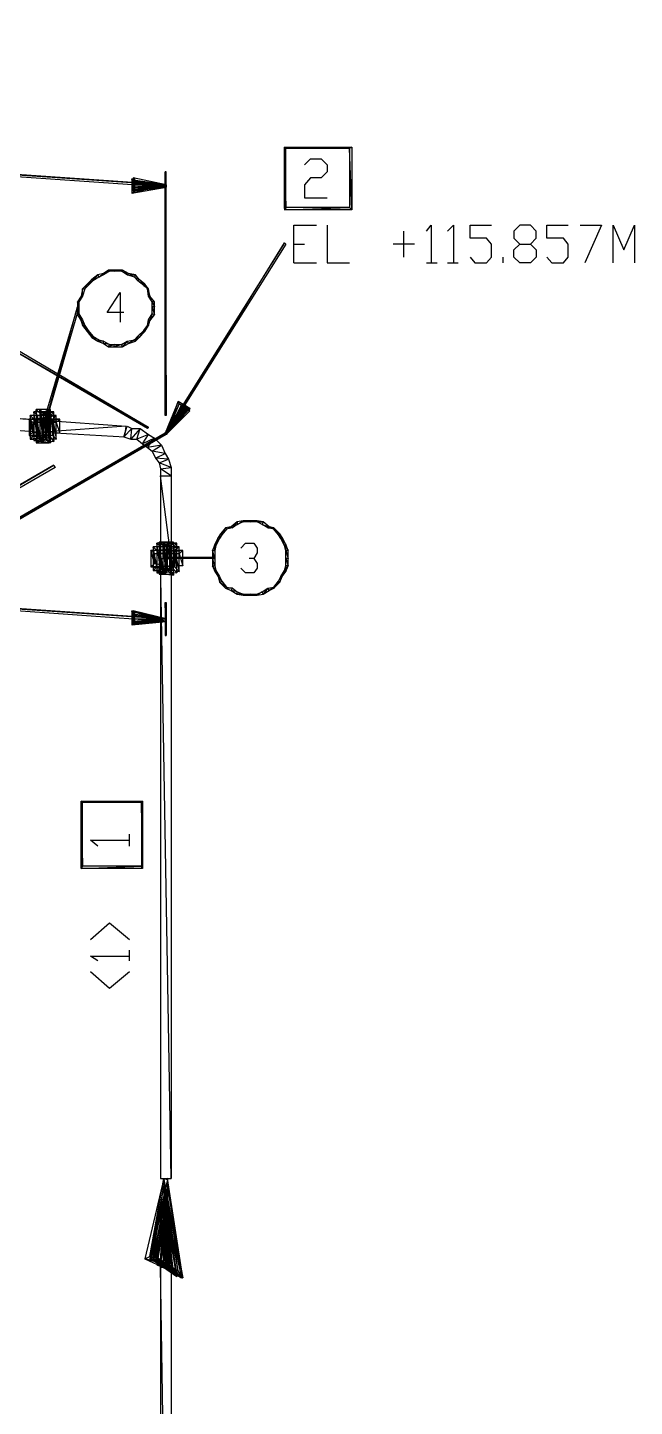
# Model space of a CAD drawing. Header units: millimetres. Extents: x 43 to 809, y -752 to -31.
# Drawn here: x 547.1 to 608.7, y -611.9 to -472 of the extents above; entities that cross this region are included whole.
import ezdxf

# ---------------------------------------------------------------- set-up
doc = ezdxf.new("R2010")
doc.units = ezdxf.units.MM
doc.layers.add('PDF_LINES', color=4, linetype='Continuous')

msp = doc.modelspace()

# ---------------------------------------------------------------- linework, layer by layer
at = {"layer": 'PDF_LINES'}
for p, q in [((561.16, -487.96), (330.28, -472)), ((330.28, -472.24), (561.16, -487.96)), ((330.28, -472.24), (561.16, -487.96)), ((561.16, -488.2), (330.28, -472.24)), ((573.28, -484.24), (573.16, -484.12)), ((573.16, -484.12), (580, -484.12)), ((573.28, -484.24), (573.16, -484.12)), ((573.16, -484.12), (573.28, -490.36)), ((573.16, -484.12), (573.28, -490.36)), ((573.16, -490.36), (573.16, -484.12)), ((580, -484.12), (573.28, -484.24)), ((580, -484.12), (573.28, -484.24)), ((573.28, -484.24), (579.76, -484.24)), ((573.28, -490.36), (573.28, -484.24)), ((575.2, -485.92), (575.8, -485.32)), ((575.8, -485.32), (576.88, -485.32)), ((576.88, -485.32), (577.48, -485.92)), ((579.76, -484.24), (580, -484.12)), ((579.76, -484.24), (580, -484.12)), ((580, -490.48), (579.76, -484.24)), ((579.76, -484.24), (579.76, -490.24)), ((580, -490.48), (579.76, -484.24)), ((580, -484.12), (580, -490.48)), ((561.16, -486.64), (561.04, -486.64)), ((561.04, -486.64), (561.16, -511.36)), ((561.04, -486.64), (561.16, -511.36)), ((561.04, -511.36), (561.04, -486.64)), ((561.16, -511.36), (561.16, -486.64)), ((577.48, -486.64), (576.88, -487.24)), ((577.48, -485.92), (577.48, -486.64)), ((557.92, -488.56), (557.68, -487.36)), ((557.68, -487.36), (557.68, -488.8)), ((557.92, -488.56), (557.68, -487.36)), ((557.68, -487.36), (557.92, -487.36)), ((561.16, -487.96), (557.68, -488.8)), ((561.16, -487.96), (557.68, -488.8)), ((557.68, -488.8), (561.16, -488.2)), ((557.8, -487.24), (557.8, -487.48)), ((561.16, -487.96), (557.8, -487.24)), ((557.8, -487.48), (561.16, -487.96)), ((557.8, -487.48), (561.16, -487.96)), ((561.16, -488.2), (557.8, -487.48)), ((557.8, -487.48), (557.8, -487.6)), ((561.16, -487.96), (557.8, -487.48)), ((557.8, -487.48), (557.8, -487.6)), ((561.16, -487.96), (557.8, -487.48)), ((557.8, -487.6), (561.16, -487.96)), ((557.8, -487.6), (561.16, -487.96)), ((561.16, -488.2), (557.8, -487.6)), ((557.8, -487.6), (561.16, -487.96)), ((557.8, -487.6), (561.16, -487.96)), ((561.16, -488.2), (557.8, -487.6)), ((557.8, -487.6), (557.8, -487.84)), ((561.16, -487.96), (557.8, -487.6)), ((557.8, -487.84), (561.16, -487.96)), ((557.8, -487.84), (561.16, -487.96)), ((561.16, -488.2), (557.8, -487.84)), ((561.16, -487.96), (557.8, -488.56)), ((561.16, -487.96), (557.8, -488.56)), ((557.8, -488.44), (561.16, -487.96)), ((561.16, -487.96), (557.8, -488.44)), ((561.16, -487.96), (557.8, -488.44)), ((557.8, -488.2), (561.16, -487.96)), ((561.16, -487.96), (557.8, -488.2)), ((561.16, -487.96), (557.8, -488.2)), ((557.8, -488.2), (557.8, -487.96)), ((557.8, -487.96), (561.16, -487.96)), ((557.8, -488.56), (561.16, -488.2)), ((557.8, -488.44), (561.16, -488.2)), ((557.8, -488.44), (557.8, -488.2)), ((557.8, -488.2), (561.16, -488.2)), ((557.92, -487.36), (557.92, -488.56)), ((557.92, -488.56), (561.16, -487.96)), ((561.16, -487.96), (561.16, -488.2)), ((561.16, -488.2), (561.16, -487.96)), ((561.16, -487.96), (561.16, -488.2)), ((561.16, -488.2), (561.16, -487.96)), ((561.16, -487.96), (561.16, -488.2)), ((561.16, -488.2), (561.16, -487.96)), ((561.16, -487.96), (561.16, -488.2)), ((561.16, -488.2), (561.16, -487.96)), ((561.16, -487.96), (561.16, -488.2)), ((575.8, -487.24), (575.2, -487.96)), ((575.2, -487.96), (575.2, -489.28)), ((576.88, -487.24), (575.8, -487.24)), ((557.68, -488.8), (557.92, -488.56)), ((557.68, -488.8), (557.92, -488.56)), ((557.8, -488.56), (557.8, -488.44)), ((575.2, -489.28), (577.48, -489.28)), ((573.16, -490.24), (573.16, -490.48)), ((573.16, -490.48), (579.76, -490.24)), ((579.76, -490.24), (573.16, -490.24)), ((573.16, -490.48), (579.76, -490.24)), ((573.28, -490.36), (573.16, -490.36)), ((580, -490.48), (573.16, -490.48)), ((579.76, -490.24), (580, -490.48)), ((579.76, -490.24), (580, -490.48)), ((574.12, -495.88), (574.12, -492.04)), ((574.12, -492.04), (576.4, -492.04)), ((577.48, -492.04), (577.48, -495.88)), ((587.56, -492.64), (588.04, -492.04)), ((588.04, -492.04), (588.04, -495.88)), ((589.72, -492.64), (590.32, -492.04)), ((590.32, -492.04), (590.32, -495.88)), ((592, -493.36), (592, -492.04)), ((592, -492.04), (594.16, -492.04)), ((597.04, -492.04), (596.44, -492.64)), ((598.12, -492.04), (597.04, -492.04)), ((598.72, -492.64), (598.12, -492.04)), ((599.8, -493.36), (599.8, -492.04)), ((599.8, -492.04), (601.96, -492.04)), ((603.16, -492.04), (605.32, -492.04)), ((605.32, -492.04), (603.64, -495.88)), ((606.52, -495.88), (606.52, -492.04)), ((606.52, -492.04), (607.6, -494.56)), ((607.6, -494.56), (608.68, -492.04)), ((608.68, -492.04), (608.68, -495.88)), ((585.28, -495.28), (585.28, -492.64)), ((593.68, -493.36), (592, -493.36)), ((594.16, -493.96), (593.68, -493.36)), ((596.44, -492.64), (596.44, -493.36)), ((596.44, -493.36), (597.04, -493.96)), ((598.12, -493.96), (598.72, -493.36)), ((598.72, -493.36), (598.72, -492.64)), ((601.48, -493.36), (599.8, -493.36)), ((601.96, -493.96), (601.48, -493.36)), ((573.16, -493.84), (561.04, -513.16)), ((561.16, -513.28), (573.16, -493.84)), ((561.16, -513.28), (573.16, -493.84)), ((573.28, -493.96), (561.16, -513.28)), ((573.16, -493.84), (573.28, -493.96)), ((574.12, -493.96), (575.2, -493.96)), ((586.36, -493.96), (584.2, -493.96)), ((594.16, -495.28), (594.16, -493.96)), ((596.44, -494.56), (597.04, -493.96)), ((596.44, -495.28), (596.44, -494.56)), ((597.04, -493.96), (598.12, -493.96)), ((598.12, -493.96), (598.72, -494.56)), ((598.72, -494.56), (598.72, -495.28)), ((601.96, -495.28), (601.96, -493.96)), ((554.8, -497.08), (555.28, -496.6)), ((555.28, -496.6), (554.8, -496.96)), ((554.8, -497.08), (555.28, -496.6)), ((555.28, -496.6), (555.4, -496.72)), ((555.88, -496.6), (555.28, -496.6)), ((555.28, -496.6), (555.4, -496.72)), ((555.4, -496.72), (555.88, -496.6)), ((555.4, -496.72), (555.88, -496.6)), ((555.88, -496.6), (555.88, -496.72)), ((555.88, -496.6), (555.88, -496.72)), ((555.88, -496.72), (556.72, -496.6)), ((556.72, -496.6), (555.88, -496.6)), ((555.88, -496.72), (556.72, -496.6)), ((556.72, -496.6), (556.6, -496.72)), ((556.72, -496.6), (556.6, -496.72)), ((557.32, -496.96), (556.72, -496.6)), ((574.12, -495.88), (576.4, -495.88)), ((577.48, -495.88), (579.76, -495.88)), ((587.56, -495.88), (588.64, -495.88)), ((589.72, -495.88), (590.8, -495.88)), ((592, -495.28), (592.48, -495.88)), ((592.48, -495.88), (593.68, -495.88)), ((593.68, -495.88), (594.16, -495.28)), ((595.36, -495.88), (595.36, -495.28)), ((597.04, -495.88), (596.44, -495.28)), ((598.12, -495.88), (597.04, -495.88)), ((598.72, -495.28), (598.12, -495.88)), ((599.8, -495.28), (600.28, -495.88)), ((600.28, -495.88), (601.48, -495.88)), ((601.48, -495.88), (601.96, -495.28)), ((553.6, -497.56), (553.12, -498.04)), ((553.24, -498.16), (553.6, -497.56)), ((553.24, -498.16), (553.6, -497.56)), ((553.72, -497.68), (553.24, -498.16)), ((554.2, -497.08), (553.6, -497.56)), ((553.6, -497.56), (553.72, -497.68)), ((553.6, -497.56), (553.72, -497.68)), ((553.72, -497.68), (554.2, -497.08)), ((553.72, -497.68), (554.2, -497.08)), ((554.32, -497.32), (553.72, -497.68)), ((554.8, -496.96), (554.2, -497.08)), ((554.2, -497.08), (554.32, -497.32)), ((554.2, -497.08), (554.32, -497.32)), ((554.32, -497.32), (554.8, -496.96)), ((554.32, -497.32), (554.8, -496.96)), ((554.8, -497.08), (554.32, -497.32)), ((555.4, -496.72), (554.8, -497.08)), ((554.8, -496.96), (554.8, -497.08)), ((554.8, -496.96), (554.8, -497.08)), ((555.88, -496.72), (555.4, -496.72)), ((556.6, -496.72), (555.88, -496.72)), ((556.6, -496.72), (557.32, -496.96)), ((556.6, -496.72), (557.32, -496.96)), ((557.2, -497.08), (556.6, -496.72)), ((557.32, -496.96), (557.2, -497.08)), ((557.32, -496.96), (557.2, -497.08)), ((557.2, -497.08), (558.04, -497.08)), ((557.2, -497.08), (558.04, -497.08)), ((557.92, -497.32), (557.2, -497.08)), ((558.04, -497.08), (557.32, -496.96)), ((558.04, -497.08), (557.92, -497.32)), ((558.04, -497.08), (557.92, -497.32)), ((557.92, -497.32), (558.4, -497.56)), ((557.92, -497.32), (558.4, -497.56)), ((558.28, -497.68), (557.92, -497.32)), ((558.4, -497.56), (558.04, -497.08)), ((558.4, -497.56), (558.28, -497.68)), ((558.4, -497.56), (558.28, -497.68)), ((558.28, -497.68), (559, -498.04)), ((558.28, -497.68), (559, -498.04)), ((558.88, -498.16), (558.28, -497.68)), ((559, -498.04), (558.4, -497.56)), ((552.52, -499.24), (552.16, -499.84)), ((552.28, -499.84), (552.52, -499.24)), ((552.28, -499.84), (552.52, -499.24)), ((552.64, -499.24), (552.28, -499.84)), ((552.64, -498.52), (552.52, -499.24)), ((552.52, -499.24), (552.64, -499.24)), ((552.52, -499.24), (552.64, -499.24)), ((553.12, -498.04), (552.64, -498.52)), ((552.64, -499.24), (552.64, -498.52)), ((552.64, -499.24), (552.64, -498.52)), ((552.64, -498.52), (552.88, -498.52)), ((552.88, -498.52), (552.64, -499.24)), ((552.64, -498.52), (552.88, -498.52)), ((552.88, -498.52), (553.12, -498.04)), ((552.88, -498.52), (553.12, -498.04)), ((553.24, -498.16), (552.88, -498.52)), ((553.12, -498.04), (553.24, -498.16)), ((553.12, -498.04), (553.24, -498.16)), ((555.16, -500.92), (556.48, -498.88)), ((556.48, -498.88), (556.48, -501.88)), ((559, -498.04), (558.88, -498.16)), ((559, -498.04), (558.88, -498.16)), ((558.88, -498.16), (559.36, -498.52)), ((558.88, -498.16), (559.36, -498.52)), ((559.24, -498.52), (558.88, -498.16)), ((559.36, -498.52), (559, -498.04)), ((559.36, -498.52), (559.24, -498.52)), ((559.36, -498.52), (559.24, -498.52)), ((559.24, -498.52), (559.48, -499.24)), ((559.24, -498.52), (559.48, -499.24)), ((559.36, -499.24), (559.24, -498.52)), ((559.48, -499.24), (559.36, -498.52)), ((559.48, -499.24), (559.36, -499.24)), ((559.48, -499.24), (559.36, -499.24)), ((559.36, -499.24), (559.96, -499.84)), ((559.36, -499.24), (559.96, -499.84)), ((559.72, -499.84), (559.36, -499.24)), ((559.96, -499.84), (559.48, -499.24)), ((538, -500.32), (559.36, -512.56)), ((538, -500.32), (559.36, -512.56)), ((559.24, -512.68), (538, -500.32)), ((559.36, -512.56), (538.12, -500.08)), ((552.16, -500.32), (548.56, -512.44)), ((548.8, -512.44), (552.16, -500.32)), ((548.8, -512.44), (552.16, -500.32)), ((552.28, -500.44), (548.8, -512.44)), ((552.28, -500.32), (552.16, -499.84)), ((552.16, -499.84), (552.16, -500.32)), ((552.28, -500.32), (552.16, -499.84)), ((552.16, -499.84), (552.28, -499.84)), ((552.16, -499.84), (552.28, -499.84)), ((552.16, -500.32), (552.28, -500.44)), ((552.28, -501.04), (552.16, -500.32)), ((552.16, -500.32), (552.16, -501.16)), ((552.28, -501.04), (552.16, -500.32)), ((552.16, -500.32), (552.28, -500.32)), ((552.16, -500.32), (552.28, -500.32)), ((552.28, -499.84), (552.28, -500.32)), ((552.28, -500.32), (552.28, -501.04)), ((559.96, -499.84), (559.72, -499.84)), ((559.96, -499.84), (559.72, -499.84)), ((559.72, -499.84), (559.96, -500.32)), ((559.72, -499.84), (559.96, -500.32)), ((559.72, -500.32), (559.72, -499.84)), ((559.96, -500.32), (559.72, -500.32)), ((559.96, -500.32), (559.72, -500.32)), ((559.72, -500.32), (559.96, -501.16)), ((559.72, -500.32), (559.96, -501.16)), ((559.72, -501.04), (559.72, -500.32)), ((559.96, -500.32), (559.96, -499.84)), ((559.96, -501.16), (559.96, -500.32)), ((552.16, -501.16), (552.28, -501.04)), ((552.16, -501.16), (552.28, -501.04)), ((552.64, -501.64), (552.16, -501.16)), ((552.16, -501.16), (552.52, -501.76)), ((552.64, -501.64), (552.16, -501.16)), ((552.28, -501.04), (552.64, -501.64)), ((552.52, -501.76), (552.64, -501.64)), ((552.52, -501.76), (552.64, -501.64)), ((552.88, -502.24), (552.52, -501.76)), ((552.52, -501.76), (552.64, -502.24)), ((552.88, -502.24), (552.52, -501.76)), ((552.64, -501.64), (552.88, -502.24)), ((556.84, -500.92), (555.16, -500.92)), ((559.24, -502.24), (559.36, -501.64)), ((559.36, -501.64), (559.72, -501.04)), ((559.48, -501.76), (559.36, -501.64)), ((559.48, -501.76), (559.36, -501.64)), ((559.36, -501.64), (559.36, -502.24)), ((559.36, -501.64), (559.36, -502.24)), ((559.36, -502.24), (559.48, -501.76)), ((559.72, -501.04), (559.48, -501.76)), ((559.72, -501.04), (559.48, -501.76)), ((559.48, -501.76), (559.96, -501.16)), ((559.96, -501.16), (559.72, -501.04)), ((559.96, -501.16), (559.72, -501.04)), ((553.24, -502.72), (552.64, -502.24)), ((552.64, -502.24), (553.12, -502.84)), ((553.24, -502.72), (552.64, -502.24)), ((552.64, -502.24), (552.88, -502.24)), ((552.64, -502.24), (552.88, -502.24)), ((552.88, -502.24), (553.24, -502.72)), ((553.12, -502.84), (553.24, -502.72)), ((553.12, -502.84), (553.24, -502.72)), ((553.72, -503.32), (553.12, -502.84)), ((553.12, -502.84), (553.6, -503.44)), ((553.72, -503.32), (553.12, -502.84)), ((553.24, -502.72), (553.72, -503.32)), ((553.6, -503.44), (553.72, -503.32)), ((553.6, -503.44), (553.72, -503.32)), ((554.32, -503.68), (553.6, -503.44)), ((553.6, -503.44), (554.2, -503.8)), ((554.32, -503.68), (553.6, -503.44)), ((553.72, -503.32), (554.32, -503.68)), ((557.92, -503.68), (558.28, -503.32)), ((558.28, -503.32), (558.04, -503.8)), ((558.28, -503.32), (558.04, -503.8)), ((558.04, -503.8), (558.4, -503.44)), ((558.28, -503.32), (558.88, -502.72)), ((558.4, -503.44), (558.28, -503.32)), ((558.4, -503.44), (558.28, -503.32)), ((558.88, -502.72), (558.4, -503.44)), ((558.88, -502.72), (558.4, -503.44)), ((558.4, -503.44), (559, -502.84)), ((558.88, -502.72), (559.24, -502.24)), ((559, -502.84), (558.88, -502.72)), ((559, -502.84), (558.88, -502.72)), ((559.24, -502.24), (559, -502.84)), ((559, -502.84), (559.36, -502.24)), ((559.24, -502.24), (559, -502.84)), ((559.36, -502.24), (559.24, -502.24)), ((559.36, -502.24), (559.24, -502.24)), ((554.2, -503.8), (554.32, -503.68)), ((554.2, -503.8), (554.32, -503.68)), ((554.8, -503.8), (554.2, -503.8)), ((554.2, -503.8), (554.8, -504.04)), ((554.8, -503.8), (554.2, -503.8)), ((554.32, -503.68), (554.8, -503.8)), ((554.8, -504.04), (554.8, -503.8)), ((554.8, -503.8), (555.4, -504.16)), ((554.8, -504.04), (554.8, -503.8)), ((555.4, -504.16), (554.8, -504.04)), ((554.8, -504.04), (555.28, -504.4)), ((555.4, -504.16), (554.8, -504.04)), ((555.88, -504.16), (555.28, -504.4)), ((555.88, -504.16), (555.28, -504.4)), ((555.28, -504.4), (555.4, -504.16)), ((555.28, -504.4), (555.4, -504.16)), ((555.28, -504.4), (555.88, -504.4)), ((555.4, -504.16), (555.88, -504.16)), ((556.6, -504.16), (555.88, -504.4)), ((556.6, -504.16), (555.88, -504.4)), ((555.88, -504.4), (555.88, -504.16)), ((555.88, -504.16), (556.6, -504.16)), ((555.88, -504.4), (555.88, -504.16)), ((555.88, -504.4), (556.72, -504.4)), ((556.6, -504.16), (557.2, -503.8)), ((556.72, -504.4), (556.6, -504.16)), ((556.72, -504.4), (556.6, -504.16)), ((557.2, -503.8), (556.72, -504.4)), ((557.2, -503.8), (556.72, -504.4)), ((556.72, -504.4), (557.32, -504.04)), ((557.2, -503.8), (557.92, -503.68)), ((557.32, -504.04), (557.2, -503.8)), ((557.32, -504.04), (557.2, -503.8)), ((557.92, -503.68), (557.32, -504.04)), ((557.92, -503.68), (557.32, -504.04)), ((557.32, -504.04), (558.04, -503.8)), ((558.04, -503.8), (557.92, -503.68)), ((558.04, -503.8), (557.92, -503.68)), ((548.68, -511.84), (452.92, -506.32)), ((452.92, -506.32), (548.68, -513.04)), ((548.68, -511.84), (452.92, -506.32)), ((453.04, -505.24), (548.68, -511.84)), ((562.36, -509.92), (561.04, -513.16)), ((562.48, -510.16), (561.04, -513.16)), ((562.48, -510.16), (561.04, -513.16)), ((561.04, -513.16), (563.08, -510.4)), ((562.72, -510.4), (561.04, -513.16)), ((561.04, -513.16), (563.32, -510.52)), ((561.04, -513.16), (563.08, -510.52)), ((561.16, -513.28), (562.36, -509.92)), ((561.16, -513.28), (562.36, -509.92)), ((562.48, -510.16), (561.16, -513.28)), ((561.16, -513.28), (562.48, -510.16)), ((561.16, -513.28), (562.48, -510.16)), ((561.16, -513.28), (562.48, -510.16)), ((561.16, -513.28), (562.48, -510.16)), ((562.72, -510.28), (561.16, -513.28)), ((562.72, -510.28), (561.16, -513.28)), ((563.08, -510.4), (561.16, -513.28)), ((561.16, -513.28), (563.2, -510.4)), ((563.08, -510.4), (561.16, -513.28)), ((561.16, -513.28), (562.72, -510.4)), ((561.16, -513.28), (562.72, -510.4)), ((562.84, -510.4), (561.16, -513.28)), ((563.32, -510.52), (561.16, -513.28)), ((563.32, -510.52), (561.16, -513.28)), ((563.08, -510.52), (561.16, -513.28)), ((563.08, -510.52), (561.16, -513.28)), ((562.36, -509.92), (562.48, -510.16)), ((562.36, -509.92), (562.48, -510.16)), ((563.56, -510.64), (562.36, -509.92)), ((562.48, -510.16), (563.56, -510.64)), ((562.48, -510.16), (563.56, -510.64)), ((563.44, -510.88), (562.48, -510.16)), ((562.48, -510.16), (562.72, -510.28)), ((562.48, -510.16), (562.72, -510.28)), ((562.72, -510.4), (562.84, -510.4)), ((563.2, -510.4), (563.08, -510.4)), ((563.2, -510.64), (563.08, -510.52)), ((563.44, -510.64), (563.32, -510.52)), ((547.6, -513.04), (547.24, -511.72)), ((547.24, -511.72), (547.24, -513.4)), ((547.6, -513.04), (547.24, -511.72)), ((547.24, -511.72), (547.6, -512.08)), ((547.24, -511.72), (547.6, -512.08)), ((550.36, -511.72), (547.24, -511.72)), ((547.72, -513.4), (547.36, -511.36)), ((547.36, -511.36), (547.36, -513.76)), ((547.72, -513.4), (547.36, -511.36)), ((547.36, -511.36), (547.72, -511.72)), ((547.36, -511.36), (547.72, -511.72)), ((550, -511.36), (547.36, -511.36)), ((547.6, -512.08), (550.36, -511.72)), ((547.6, -512.08), (550.36, -511.72)), ((548.08, -513.64), (547.72, -511)), ((547.72, -511), (547.72, -513.88)), ((548.08, -513.64), (547.72, -511)), ((547.72, -511), (548.08, -511.36)), ((547.72, -511), (548.08, -511.36)), ((549.76, -511), (547.72, -511)), ((547.72, -511.72), (550, -511.36)), ((547.72, -511.72), (550, -511.36)), ((547.72, -511.72), (547.72, -513.4)), ((549.64, -511.72), (547.72, -511.72)), ((548.32, -513.76), (547.96, -510.76)), ((547.96, -510.76), (547.96, -514.12)), ((548.32, -513.76), (547.96, -510.76)), ((547.96, -510.76), (548.32, -511.12)), ((547.96, -510.76), (548.32, -511.12)), ((549.4, -510.76), (547.96, -510.76)), ((548.08, -511.36), (549.76, -511)), ((548.08, -511.36), (549.76, -511)), ((548.08, -511.36), (548.08, -513.64)), ((549.4, -511.36), (548.08, -511.36)), ((548.68, -513.88), (548.32, -510.76)), ((548.32, -510.76), (548.32, -513.88)), ((548.68, -513.88), (548.32, -510.76)), ((548.32, -510.76), (548.68, -511.12)), ((548.32, -510.76), (548.68, -511.12)), ((549.28, -510.76), (548.32, -510.76)), ((548.32, -511.12), (549.4, -510.76)), ((548.32, -511.12), (549.4, -510.76)), ((548.32, -513.88), (548.44, -511)), ((548.32, -511.12), (548.32, -513.76)), ((549.04, -511.12), (548.32, -511.12)), ((548.92, -511), (548.44, -511)), ((548.44, -511), (548.68, -514)), ((548.44, -511), (548.68, -514)), ((548.68, -511.12), (549.28, -510.76)), ((548.68, -511.12), (549.28, -510.76)), ((548.68, -514), (548.92, -511)), ((548.68, -511.12), (548.68, -513.88)), ((548.92, -511.12), (548.68, -511.12)), ((548.68, -513.04), (548.68, -511.84)), ((548.68, -511.84), (557.08, -512.44)), ((548.68, -513.04), (548.68, -511.84)), ((549.28, -510.76), (548.92, -511.12)), ((549.28, -510.76), (548.92, -511.12)), ((548.92, -511.12), (549.28, -514.12)), ((548.92, -511.12), (549.28, -514.12)), ((548.92, -513.76), (548.92, -511.12)), ((549.4, -510.76), (549.04, -511.12)), ((549.4, -510.76), (549.04, -511.12)), ((549.04, -511.12), (549.4, -514.12)), ((549.04, -511.12), (549.4, -514.12)), ((549.04, -513.76), (549.04, -511.12)), ((549.28, -514.12), (549.28, -510.76)), ((549.4, -514.12), (549.4, -510.76)), ((549.76, -511), (549.4, -511.36)), ((549.76, -511), (549.4, -511.36)), ((549.4, -511.36), (549.76, -514)), ((549.4, -511.36), (549.76, -514)), ((549.4, -513.52), (549.4, -511.36)), ((550, -511.36), (549.64, -511.72)), ((550, -511.36), (549.64, -511.72)), ((549.64, -511.72), (550, -513.76)), ((549.64, -511.72), (550, -513.76)), ((549.64, -513.4), (549.64, -511.72)), ((549.76, -514), (549.76, -511)), ((550, -513.76), (550, -511.36)), ((550.36, -511.72), (550, -512.08)), ((550.36, -511.72), (550, -512.08)), ((550.36, -513.16), (550.36, -511.72)), ((561.04, -513.16), (563.44, -510.76)), ((561.16, -511.36), (561.04, -511.36)), ((561.16, -513.28), (563.44, -510.64)), ((561.16, -513.28), (563.2, -510.64)), ((563.44, -510.76), (561.16, -513.28)), ((563.44, -510.76), (561.16, -513.28)), ((561.16, -513.28), (563.56, -510.88)), ((563.56, -510.64), (563.44, -510.88)), ((563.56, -510.88), (563.44, -510.76)), ((459.64, -571.84), (561.04, -513.16)), ((561.04, -513.16), (459.64, -571.6)), ((459.64, -571.84), (561.04, -513.16)), ((561.04, -513.16), (459.64, -571.6)), ((561.16, -513.28), (459.64, -571.84)), ((459.76, -571.84), (561.04, -513.16)), ((459.76, -571.84), (561.04, -513.16)), ((561.16, -513.28), (459.76, -571.84)), ((547.24, -513.4), (547.6, -513.04)), ((547.24, -513.4), (547.6, -513.04)), ((547.6, -512.08), (547.6, -513.04)), ((550, -512.08), (547.6, -512.08)), ((547.6, -513.04), (549.64, -513.4)), ((548.56, -512.44), (548.8, -512.44)), ((557.08, -512.44), (548.68, -513.04)), ((557.08, -512.44), (548.68, -513.04)), ((548.68, -513.04), (556.96, -513.52)), ((550, -512.08), (550.36, -513.16)), ((550, -512.08), (550.36, -513.16)), ((550, -513.16), (550, -512.08)), ((550.36, -513.16), (550, -513.16)), ((556.84, -513.52), (557.2, -512.44)), ((557.68, -512.68), (556.84, -513.52)), ((557.68, -512.68), (556.84, -513.52)), ((556.96, -513.52), (557.08, -512.44)), ((557.2, -512.44), (557.68, -512.68)), ((558.52, -512.68), (557.56, -513.76)), ((558.52, -512.68), (557.56, -513.76)), ((557.56, -513.76), (557.68, -512.68)), ((557.56, -513.76), (557.68, -512.68)), ((557.68, -512.68), (558.52, -512.68)), ((558.16, -513.76), (558.52, -512.68)), ((558.16, -513.76), (558.52, -512.68)), ((559.36, -513.28), (558.16, -513.76)), ((559.36, -513.28), (558.16, -513.76)), ((558.52, -512.68), (559.36, -513.28)), ((558.76, -514.24), (559.36, -513.28)), ((558.76, -514.24), (559.36, -513.28)), ((559.36, -512.56), (559.24, -512.68)), ((559.36, -513.28), (559.96, -513.64)), ((561.16, -513.28), (561.04, -513.16)), ((561.04, -513.16), (561.16, -513.28)), ((561.16, -513.28), (561.04, -513.16)), ((561.04, -513.16), (561.16, -513.28)), ((561.16, -513.28), (561.04, -513.16)), ((561.04, -513.16), (561.16, -513.28)), ((561.16, -513.28), (561.04, -513.16)), ((561.04, -513.16), (561.16, -513.28)), ((561.04, -513.16), (561.16, -513.28)), ((561.04, -513.16), (561.16, -513.28)), ((561.04, -513.16), (561.16, -513.28)), ((549.64, -513.4), (547.24, -513.4)), ((547.24, -513.4), (550, -513.76)), ((549.64, -513.4), (547.24, -513.4)), ((547.36, -513.76), (547.72, -513.4)), ((547.36, -513.76), (547.72, -513.4)), ((549.4, -513.52), (547.36, -513.76)), ((549.4, -513.52), (547.36, -513.76)), ((547.36, -513.76), (549.76, -514)), ((547.72, -513.4), (549.4, -513.52)), ((547.72, -513.88), (548.08, -513.64)), ((547.72, -513.88), (548.08, -513.64)), ((549.04, -513.76), (547.72, -513.88)), ((549.04, -513.76), (547.72, -513.88)), ((547.72, -513.88), (549.4, -514.12)), ((548.92, -513.76), (547.96, -514.12)), ((548.92, -513.76), (547.96, -514.12)), ((547.96, -514.12), (548.32, -513.76)), ((547.96, -514.12), (548.32, -513.76)), ((547.96, -514.12), (549.28, -514.12)), ((548.08, -513.64), (549.04, -513.76)), ((548.32, -513.76), (548.92, -513.76)), ((548.68, -514), (548.32, -513.88)), ((548.32, -513.88), (548.68, -513.88)), ((549.28, -514.12), (548.92, -513.76)), ((549.28, -514.12), (548.92, -513.76)), ((549.4, -514.12), (549.04, -513.76)), ((549.4, -514.12), (549.04, -513.76)), ((549.76, -514), (549.4, -513.52)), ((549.76, -514), (549.4, -513.52)), ((550, -513.76), (549.64, -513.4)), ((550, -513.76), (549.64, -513.4)), ((556.84, -513.52), (557.56, -513.76)), ((557.56, -513.76), (558.16, -513.76)), ((558.16, -513.76), (558.76, -514.24)), ((559.96, -513.64), (558.76, -514.24)), ((559.96, -513.64), (558.76, -514.24)), ((558.76, -514.24), (559.24, -514.6)), ((559.24, -514.6), (559.96, -513.64)), ((559.24, -514.6), (559.96, -513.64)), ((560.68, -514.36), (559.24, -514.6)), ((560.68, -514.36), (559.24, -514.6)), ((559.24, -514.6), (559.72, -514.96)), ((559.72, -514.96), (560.68, -514.36)), ((559.72, -514.96), (560.68, -514.36)), ((559.96, -513.64), (560.68, -514.36)), ((560.68, -514.36), (561.04, -515.2)), ((561.04, -515.2), (559.72, -514.96)), ((559.72, -514.96), (560.08, -515.68)), ((561.04, -515.2), (559.72, -514.96)), ((560.08, -515.68), (561.04, -515.2)), ((560.08, -515.68), (561.04, -515.2)), ((561.4, -515.8), (560.08, -515.68)), ((560.08, -515.68), (560.44, -516.16)), ((561.4, -515.8), (560.08, -515.68)), ((560.44, -516.16), (561.4, -515.8)), ((560.44, -516.16), (561.4, -515.8)), ((561.64, -516.64), (560.44, -516.16)), ((560.44, -516.16), (560.56, -516.76)), ((561.64, -516.64), (560.44, -516.16)), ((561.04, -515.2), (561.4, -515.8)), ((561.4, -515.8), (561.64, -516.64)), ((549.76, -516.4), (456.64, -570.16)), ((456.76, -570.28), (549.76, -516.4)), ((456.76, -570.28), (549.76, -516.4)), ((549.88, -516.64), (456.76, -570.28)), ((549.76, -516.4), (549.88, -516.64)), ((560.56, -516.76), (561.64, -516.64)), ((560.56, -516.76), (561.64, -516.64)), ((561.64, -517.48), (560.56, -516.76)), ((560.56, -516.76), (560.56, -517.48)), ((561.64, -517.48), (560.56, -516.76)), ((561.64, -525.88), (560.56, -517.48)), ((560.56, -517.48), (560.56, -525.88)), ((561.64, -525.88), (560.56, -517.48)), ((560.56, -517.48), (561.64, -517.48)), ((560.56, -517.48), (561.64, -517.48)), ((561.64, -516.64), (561.64, -517.48)), ((561.64, -517.48), (561.64, -525.88)), ((567.16, -522.76), (566.68, -523.36)), ((566.8, -523.48), (567.16, -522.76)), ((566.8, -523.48), (567.16, -522.76)), ((567.28, -522.88), (566.8, -523.48)), ((567.76, -522.64), (567.16, -522.76)), ((567.16, -522.76), (567.28, -522.88)), ((567.16, -522.76), (567.28, -522.88)), ((567.28, -522.88), (567.76, -522.64)), ((567.28, -522.88), (567.76, -522.64)), ((567.88, -522.76), (567.28, -522.88)), ((568.36, -522.16), (567.76, -522.64)), ((567.76, -522.64), (567.88, -522.76)), ((567.76, -522.64), (567.88, -522.76)), ((567.88, -522.76), (568.36, -522.16)), ((567.88, -522.76), (568.36, -522.16)), ((568.36, -522.4), (567.88, -522.76)), ((568.36, -522.4), (568.96, -522.04)), ((568.96, -522.04), (568.36, -522.16)), ((568.36, -522.4), (568.96, -522.04)), ((568.36, -522.16), (568.36, -522.4)), ((568.36, -522.16), (568.36, -522.4)), ((568.96, -522.16), (568.36, -522.4)), ((568.96, -522.04), (568.96, -522.16)), ((568.96, -522.16), (569.68, -522.04)), ((569.68, -522.04), (568.96, -522.04)), ((568.96, -522.16), (569.68, -522.04)), ((568.96, -522.04), (568.96, -522.16)), ((569.68, -522.16), (568.96, -522.16)), ((569.68, -522.04), (569.68, -522.16)), ((569.68, -522.04), (569.68, -522.16)), ((569.68, -522.16), (570.4, -522.04)), ((570.4, -522.04), (569.68, -522.04)), ((569.68, -522.16), (570.4, -522.04)), ((570.4, -522.16), (569.68, -522.16)), ((570.4, -522.04), (570.4, -522.16)), ((570.4, -522.04), (570.4, -522.16)), ((571, -522.16), (570.4, -522.04)), ((570.4, -522.16), (571, -522.16)), ((570.4, -522.16), (571, -522.16)), ((570.88, -522.4), (570.4, -522.16)), ((571, -522.16), (570.88, -522.4)), ((571, -522.16), (570.88, -522.4)), ((570.88, -522.4), (571.6, -522.64)), ((570.88, -522.4), (571.6, -522.64)), ((571.48, -522.76), (570.88, -522.4)), ((571.6, -522.64), (571, -522.16)), ((571.6, -522.64), (571.48, -522.76)), ((571.6, -522.64), (571.48, -522.76)), ((571.48, -522.76), (572.08, -522.76)), ((571.48, -522.76), (572.08, -522.76)), ((572.08, -522.88), (571.48, -522.76)), ((572.08, -522.76), (571.6, -522.64)), ((572.08, -522.76), (572.08, -522.88)), ((572.08, -522.76), (572.08, -522.88)), ((572.68, -523.36), (572.08, -522.76)), ((572.08, -522.88), (572.68, -523.36)), ((572.08, -522.88), (572.68, -523.36)), ((572.56, -523.48), (572.08, -522.88)), ((452.92, -524.56), (561.16, -532)), ((452.92, -524.56), (561.16, -532)), ((561.16, -532.24), (452.92, -524.56)), ((561.16, -532), (453.04, -524.44)), ((560.56, -526.96), (560.2, -524.32)), ((560.2, -524.32), (560.2, -527.32)), ((560.56, -526.96), (560.2, -524.32)), ((560.2, -524.32), (560.56, -524.68)), ((560.2, -524.32), (560.56, -524.68)), ((562.24, -524.32), (560.2, -524.32)), ((560.8, -527.08), (560.44, -524.2)), ((560.44, -524.2), (560.44, -527.44)), ((560.8, -527.08), (560.44, -524.2)), ((560.44, -524.2), (560.8, -524.56)), ((560.44, -524.2), (560.8, -524.56)), ((561.88, -524.2), (560.44, -524.2)), ((560.56, -524.68), (562.24, -524.32)), ((560.56, -524.68), (562.24, -524.32)), ((561.16, -527.32), (560.8, -524.2)), ((560.8, -524.2), (560.8, -527.32)), ((561.16, -527.32), (560.8, -524.2)), ((560.8, -524.2), (561.16, -524.56)), ((560.8, -524.2), (561.16, -524.56)), ((561.64, -524.2), (560.8, -524.2)), ((560.8, -524.56), (561.88, -524.2)), ((560.8, -524.56), (561.88, -524.2)), ((560.8, -527.32), (560.92, -524.32)), ((560.8, -524.56), (560.8, -527.08)), ((561.52, -524.56), (560.8, -524.56)), ((561.28, -524.32), (560.92, -524.32)), ((560.92, -524.32), (561.16, -527.32)), ((560.92, -524.32), (561.16, -527.32)), ((561.16, -524.56), (561.64, -524.2)), ((561.16, -524.56), (561.64, -524.2)), ((561.16, -527.32), (561.28, -524.32)), ((561.16, -524.56), (561.16, -527.32)), ((561.28, -524.56), (561.16, -524.56)), ((561.64, -524.2), (561.28, -524.56)), ((561.64, -524.2), (561.28, -524.56)), ((561.28, -524.56), (561.64, -527.44)), ((561.28, -524.56), (561.64, -527.44)), ((561.28, -527.08), (561.28, -524.56)), ((561.88, -524.2), (561.52, -524.56)), ((561.88, -524.2), (561.52, -524.56)), ((561.52, -524.56), (561.88, -527.56)), ((561.52, -524.56), (561.88, -527.56)), ((561.52, -527.08), (561.52, -524.56)), ((561.64, -527.44), (561.64, -524.2)), ((561.88, -527.56), (561.88, -524.2)), ((562.24, -524.32), (561.88, -524.68)), ((562.24, -524.32), (561.88, -524.68)), ((562.24, -527.32), (562.24, -524.32)), ((566.08, -524.44), (565.84, -525.04)), ((566.44, -523.72), (566.08, -524.44)), ((566.08, -525.04), (566.08, -524.44)), ((566.08, -525.04), (566.08, -524.44)), ((566.08, -524.44), (566.2, -524.56)), ((566.08, -524.44), (566.2, -524.56)), ((566.2, -524.56), (566.08, -525.04)), ((566.2, -524.56), (566.44, -523.72)), ((566.2, -524.56), (566.44, -523.72)), ((566.56, -523.84), (566.2, -524.56)), ((566.68, -523.36), (566.44, -523.72)), ((566.44, -523.72), (566.56, -523.84)), ((566.44, -523.72), (566.56, -523.84)), ((566.56, -523.84), (566.68, -523.36)), ((566.56, -523.84), (566.68, -523.36)), ((566.8, -523.48), (566.56, -523.84)), ((566.68, -523.36), (566.8, -523.48)), ((566.68, -523.36), (566.8, -523.48)), ((568.72, -524.8), (569.2, -524.32)), ((569.2, -524.32), (570.04, -524.32)), ((570.04, -524.32), (570.4, -524.8)), ((572.68, -523.36), (572.56, -523.48)), ((572.68, -523.36), (572.56, -523.48)), ((572.56, -523.48), (572.92, -523.72)), ((572.56, -523.48), (572.92, -523.72)), ((572.8, -523.84), (572.56, -523.48)), ((572.92, -523.72), (572.68, -523.36)), ((572.92, -523.72), (572.8, -523.84)), ((572.92, -523.72), (572.8, -523.84)), ((572.8, -523.84), (573.28, -524.44)), ((572.8, -523.84), (573.28, -524.44)), ((573.16, -524.56), (572.8, -523.84)), ((573.28, -524.44), (572.92, -523.72)), ((573.28, -524.44), (573.16, -524.56)), ((573.28, -524.44), (573.16, -524.56)), ((573.16, -524.56), (573.52, -525.04)), ((573.16, -524.56), (573.52, -525.04)), ((573.28, -525.04), (573.16, -524.56)), ((573.52, -525.04), (573.28, -524.44)), ((559.96, -526.36), (559.6, -525.04)), ((559.6, -525.04), (559.6, -526.72)), ((559.96, -526.36), (559.6, -525.04)), ((559.6, -525.04), (559.96, -525.4)), ((559.6, -525.04), (559.96, -525.4)), ((562.84, -525.04), (559.6, -525.04)), ((560.2, -526.72), (559.84, -524.68)), ((559.84, -524.68), (559.84, -527.08)), ((560.2, -526.72), (559.84, -524.68)), ((559.84, -524.68), (560.2, -525.04)), ((559.84, -524.68), (560.2, -525.04)), ((562.48, -524.68), (559.84, -524.68)), ((559.96, -525.4), (562.84, -525.04)), ((559.96, -525.4), (562.84, -525.04)), ((559.96, -525.4), (559.96, -526.36)), ((562.48, -525.4), (559.96, -525.4)), ((560.2, -525.04), (562.48, -524.68)), ((560.2, -525.04), (562.48, -524.68)), ((560.2, -525.04), (560.2, -526.72)), ((562, -525.04), (560.2, -525.04)), ((560.56, -524.68), (560.56, -526.96)), ((561.88, -524.68), (560.56, -524.68)), ((561.64, -588.76), (560.56, -525.88)), ((560.56, -525.88), (560.56, -588.76)), ((561.64, -588.76), (560.56, -525.88)), ((560.56, -525.88), (561.64, -525.88)), ((560.56, -525.88), (561.64, -525.88)), ((561.16, -525.76), (561.16, -525.88)), ((561.16, -525.88), (565.96, -525.76)), ((565.96, -525.76), (561.16, -525.76)), ((561.16, -525.88), (565.96, -525.76)), ((565.96, -525.88), (561.16, -525.88)), ((561.64, -525.88), (561.64, -588.76)), ((561.88, -524.68), (562.24, -527.32)), ((561.88, -524.68), (562.24, -527.32)), ((561.88, -526.96), (561.88, -524.68)), ((562.48, -524.68), (562, -525.04)), ((562.48, -524.68), (562, -525.04)), ((562, -525.04), (562.48, -527.2)), ((562, -525.04), (562.48, -527.2)), ((562, -526.72), (562, -525.04)), ((562.48, -527.2), (562.48, -524.68)), ((562.84, -525.04), (562.48, -525.4)), ((562.84, -525.04), (562.48, -525.4)), ((562.48, -525.4), (562.84, -526.6)), ((562.48, -525.4), (562.84, -526.6)), ((562.48, -526.6), (562.48, -525.4)), ((562.84, -526.6), (562.84, -525.04)), ((566.08, -525.88), (565.84, -525.04)), ((565.84, -525.04), (565.84, -525.88)), ((566.08, -525.88), (565.84, -525.04)), ((565.84, -525.04), (566.08, -525.04)), ((565.84, -525.04), (566.08, -525.04)), ((566.08, -526.6), (565.84, -525.88)), ((565.84, -525.88), (565.84, -526.6)), ((566.08, -526.6), (565.84, -525.88)), ((565.84, -525.88), (566.08, -525.88)), ((565.84, -525.88), (566.08, -525.88)), ((565.96, -525.76), (565.96, -525.88)), ((566.08, -525.04), (566.08, -525.88)), ((566.08, -525.88), (566.08, -526.6)), ((570.04, -525.88), (569.56, -525.88)), ((570.4, -525.28), (570.04, -525.88)), ((570.04, -525.88), (570.4, -526.36)), ((570.4, -524.8), (570.4, -525.28)), ((573.52, -525.04), (573.28, -525.04)), ((573.52, -525.04), (573.28, -525.04)), ((573.28, -525.04), (573.52, -525.88)), ((573.28, -525.04), (573.52, -525.88)), ((573.28, -525.88), (573.28, -525.04)), ((573.52, -525.88), (573.28, -525.88)), ((573.52, -525.88), (573.28, -525.88)), ((573.28, -525.88), (573.52, -526.6)), ((573.28, -525.88), (573.52, -526.6)), ((573.28, -526.6), (573.28, -525.88)), ((573.52, -525.88), (573.52, -525.04)), ((573.52, -526.6), (573.52, -525.88)), ((559.6, -526.72), (559.96, -526.36)), ((559.6, -526.72), (559.96, -526.36)), ((562, -526.72), (559.6, -526.72)), ((559.6, -526.72), (562.48, -527.2)), ((562, -526.72), (559.6, -526.72)), ((559.84, -527.08), (560.2, -526.72)), ((559.84, -527.08), (560.2, -526.72)), ((561.88, -526.96), (559.84, -527.08)), ((561.88, -526.96), (559.84, -527.08)), ((559.84, -527.08), (562.24, -527.32)), ((559.96, -526.36), (562, -526.72)), ((560.2, -526.72), (561.88, -526.96)), ((560.2, -527.32), (560.56, -526.96)), ((560.2, -527.32), (560.56, -526.96)), ((561.52, -527.08), (560.2, -527.32)), ((561.52, -527.08), (560.2, -527.32)), ((560.2, -527.32), (561.88, -527.56)), ((561.28, -527.08), (560.44, -527.44)), ((561.28, -527.08), (560.44, -527.44)), ((560.44, -527.44), (560.8, -527.08)), ((560.44, -527.44), (560.8, -527.08)), ((560.56, -526.96), (561.52, -527.08)), ((560.8, -527.08), (561.28, -527.08)), ((561.16, -527.32), (560.8, -527.32)), ((560.8, -527.32), (561.16, -527.32)), ((561.64, -527.44), (561.28, -527.08)), ((561.64, -527.44), (561.28, -527.08)), ((561.88, -527.56), (561.52, -527.08)), ((561.88, -527.56), (561.52, -527.08)), ((562.24, -527.32), (561.88, -526.96)), ((562.24, -527.32), (561.88, -526.96)), ((562.48, -527.2), (562, -526.72)), ((562.48, -527.2), (562, -526.72)), ((562.84, -526.6), (562.48, -526.6)), ((566.2, -527.08), (565.84, -526.6)), ((565.84, -526.6), (566.08, -527.2)), ((566.2, -527.08), (565.84, -526.6)), ((565.84, -526.6), (566.08, -526.6)), ((565.84, -526.6), (566.08, -526.6)), ((566.08, -526.6), (566.2, -527.08)), ((566.08, -527.2), (566.2, -527.08)), ((566.08, -527.2), (566.2, -527.08)), ((566.56, -527.68), (566.08, -527.2)), ((566.08, -527.2), (566.44, -527.68)), ((566.56, -527.68), (566.08, -527.2)), ((566.2, -527.08), (566.56, -527.68)), ((569.2, -527.32), (568.72, -526.84)), ((570.04, -527.32), (569.2, -527.32)), ((570.4, -526.84), (570.04, -527.32)), ((570.4, -526.36), (570.4, -526.84)), ((572.8, -527.68), (573.16, -527.08)), ((573.16, -527.08), (572.92, -527.68)), ((573.16, -527.08), (572.92, -527.68)), ((572.92, -527.68), (573.28, -527.2)), ((573.16, -527.08), (573.28, -526.6)), ((573.28, -527.2), (573.16, -527.08)), ((573.28, -527.2), (573.16, -527.08)), ((573.52, -526.6), (573.28, -526.6)), ((573.52, -526.6), (573.28, -526.6)), ((573.28, -526.6), (573.28, -527.2)), ((573.28, -527.2), (573.52, -526.6)), ((573.28, -526.6), (573.28, -527.2)), ((560.44, -527.44), (561.64, -527.44)), ((566.8, -528.16), (566.44, -527.68)), ((566.44, -527.68), (566.56, -528.28)), ((566.8, -528.16), (566.44, -527.68)), ((566.44, -527.68), (566.56, -527.68)), ((566.44, -527.68), (566.56, -527.68)), ((566.56, -527.68), (566.8, -528.16)), ((566.56, -528.28), (566.8, -528.16)), ((566.56, -528.28), (566.8, -528.16)), ((567.28, -528.76), (566.56, -528.28)), ((566.56, -528.28), (567.16, -528.88)), ((567.28, -528.76), (566.56, -528.28)), ((566.8, -528.16), (567.28, -528.76)), ((567.16, -528.88), (567.28, -528.76)), ((567.16, -528.88), (567.28, -528.76)), ((567.28, -528.76), (567.88, -528.88)), ((571.48, -528.88), (572.08, -528.76)), ((572.08, -528.76), (571.6, -529.12)), ((572.08, -528.76), (571.6, -529.12)), ((572.56, -528.16), (572.08, -528.88)), ((572.56, -528.16), (572.08, -528.88)), ((572.08, -528.76), (572.56, -528.16)), ((572.08, -528.88), (572.68, -528.28)), ((572.08, -528.88), (572.08, -528.76)), ((572.08, -528.88), (572.08, -528.76)), ((572.56, -528.16), (572.8, -527.68)), ((572.68, -528.28), (572.56, -528.16)), ((572.68, -528.28), (572.56, -528.16)), ((572.8, -527.68), (572.68, -528.28)), ((572.68, -528.28), (572.92, -527.68)), ((572.8, -527.68), (572.68, -528.28)), ((572.92, -527.68), (572.8, -527.68)), ((572.92, -527.68), (572.8, -527.68)), ((567.88, -528.88), (567.16, -528.88)), ((567.16, -528.88), (567.76, -529.12)), ((567.88, -528.88), (567.16, -528.88)), ((567.76, -529.12), (567.88, -528.88)), ((567.76, -529.12), (567.88, -528.88)), ((568.36, -529.24), (567.76, -529.12)), ((567.76, -529.12), (568.36, -529.48)), ((568.36, -529.24), (567.76, -529.12)), ((567.88, -528.88), (568.36, -529.24)), ((568.36, -529.48), (568.36, -529.24)), ((568.36, -529.24), (568.96, -529.48)), ((568.36, -529.48), (568.36, -529.24)), ((568.96, -529.48), (568.36, -529.48)), ((568.36, -529.48), (568.96, -529.6)), ((568.96, -529.48), (568.36, -529.48)), ((569.68, -529.48), (568.96, -529.6)), ((569.68, -529.48), (568.96, -529.6)), ((568.96, -529.6), (568.96, -529.48)), ((568.96, -529.48), (569.68, -529.48)), ((568.96, -529.6), (568.96, -529.48)), ((568.96, -529.6), (569.68, -529.6)), ((570.4, -529.48), (569.68, -529.6)), ((570.4, -529.48), (569.68, -529.6)), ((569.68, -529.6), (569.68, -529.48)), ((569.68, -529.48), (570.4, -529.48)), ((569.68, -529.6), (569.68, -529.48)), ((569.68, -529.6), (570.4, -529.6)), ((570.88, -529.24), (570.4, -529.6)), ((570.88, -529.24), (570.4, -529.6)), ((570.4, -529.48), (570.88, -529.24)), ((570.4, -529.6), (571, -529.48)), ((570.4, -529.6), (570.4, -529.48)), ((570.4, -529.6), (570.4, -529.48)), ((570.88, -529.24), (571.48, -528.88)), ((571, -529.48), (570.88, -529.24)), ((571, -529.48), (570.88, -529.24)), ((571.48, -528.88), (571, -529.48)), ((571.48, -528.88), (571, -529.48)), ((571, -529.48), (571.6, -529.12)), ((571.6, -529.12), (571.48, -528.88)), ((571.6, -529.12), (571.48, -528.88)), ((571.6, -529.12), (572.08, -528.88)), ((557.92, -532.36), (557.68, -531.16)), ((557.68, -531.16), (557.68, -532.6)), ((557.92, -532.36), (557.68, -531.16)), ((557.68, -531.16), (557.92, -531.16)), ((557.8, -531.16), (557.8, -531.28)), ((561.16, -532), (557.8, -531.16)), ((557.8, -531.28), (561.16, -532)), ((557.8, -531.28), (561.16, -532)), ((561.16, -532.24), (557.8, -531.28)), ((557.8, -531.28), (557.8, -531.52)), ((561.16, -532), (557.8, -531.28)), ((557.8, -531.52), (561.16, -532)), ((557.8, -531.52), (561.16, -532)), ((561.16, -532.24), (557.8, -531.52)), ((557.8, -531.52), (557.8, -531.64)), ((561.16, -532), (557.8, -531.52)), ((557.8, -531.52), (557.8, -531.64)), ((561.16, -532), (557.8, -531.52)), ((557.92, -531.16), (557.92, -532.36)), ((561.16, -533.68), (561.04, -530.32)), ((561.04, -530.32), (561.04, -533.68)), ((561.16, -533.68), (561.04, -530.32)), ((561.04, -530.32), (561.16, -530.32)), ((561.16, -530.32), (561.16, -533.68)), ((561.16, -532), (557.68, -532.6)), ((561.16, -532), (557.68, -532.6)), ((557.68, -532.6), (561.16, -532.24)), ((557.68, -532.6), (557.92, -532.36)), ((557.68, -532.6), (557.92, -532.36)), ((557.8, -531.64), (561.16, -532)), ((557.8, -531.64), (561.16, -532)), ((561.16, -532.24), (557.8, -531.64)), ((557.8, -531.64), (561.16, -532)), ((557.8, -531.64), (561.16, -532)), ((561.16, -532.24), (557.8, -531.64)), ((561.16, -532), (557.8, -532.48)), ((561.16, -532), (557.8, -532.48)), ((557.8, -532.24), (561.16, -532)), ((561.16, -532), (557.8, -532.24)), ((561.16, -532), (557.8, -532.24)), ((557.8, -532.24), (557.8, -532)), ((557.8, -532), (561.16, -532)), ((561.16, -532), (557.8, -532.24)), ((561.16, -532), (557.8, -532.24)), ((557.8, -532.24), (557.8, -532)), ((557.8, -532), (561.16, -532)), ((557.8, -532.48), (561.16, -532.24)), ((557.8, -532.48), (557.8, -532.24)), ((557.8, -532.24), (561.16, -532.24)), ((557.8, -532.24), (561.16, -532.24)), ((557.92, -532.36), (561.16, -532)), ((561.16, -532), (561.16, -532.24)), ((561.16, -532.24), (561.16, -532)), ((561.16, -532), (561.16, -532.24)), ((561.16, -532.24), (561.16, -532)), ((561.16, -532), (561.16, -532.24)), ((561.16, -532.24), (561.16, -532)), ((561.16, -532), (561.16, -532.24)), ((561.16, -532.24), (561.16, -532)), ((561.16, -532), (561.16, -532.24)), ((561.04, -533.68), (561.16, -533.68)), ((552.64, -550.6), (552.52, -550.48)), ((552.52, -550.48), (558.76, -550.48)), ((552.64, -550.6), (552.52, -550.48)), ((552.52, -550.48), (552.64, -557.08)), ((552.52, -550.48), (552.64, -557.08)), ((552.52, -557.32), (552.52, -550.48)), ((558.76, -550.48), (552.64, -550.6)), ((558.76, -550.48), (552.64, -550.6)), ((552.64, -550.6), (558.64, -550.6)), ((552.64, -557.08), (552.64, -550.6)), ((558.64, -550.6), (558.76, -550.48)), ((558.64, -550.6), (558.76, -550.48)), ((558.76, -557.2), (558.64, -550.6)), ((558.64, -550.6), (558.64, -557.2)), ((558.76, -557.2), (558.64, -550.6)), ((558.76, -550.48), (558.76, -557.2)), ((557.44, -555.04), (557.44, -553.84)), ((554.2, -555.04), (553.48, -554.44)), ((553.48, -554.44), (557.44, -554.44)), ((552.64, -557.08), (552.52, -557.32)), ((552.64, -557.08), (552.52, -557.32)), ((552.52, -557.32), (558.76, -557.08)), ((552.52, -557.32), (558.76, -557.08)), ((558.76, -557.32), (552.52, -557.32)), ((558.76, -557.08), (552.64, -557.08)), ((558.64, -557.2), (558.76, -557.2)), ((558.76, -557.08), (558.76, -557.32)), ((553.48, -564.52), (555.4, -562.84)), ((555.4, -562.84), (557.44, -564.52)), ((554.2, -566.68), (553.48, -566.2)), ((553.48, -566.2), (557.44, -566.2)), ((557.44, -566.68), (557.44, -565.6)), ((553.48, -567.76), (555.4, -569.44)), ((555.4, -569.44), (557.44, -567.76)), ((560.92, -588.76), (559, -596.92)), ((559.48, -596.68), (560.92, -588.76)), ((559.48, -596.68), (560.92, -588.76)), ((561.28, -588.88), (559.48, -596.68)), ((560.56, -588.76), (561.64, -588.76)), ((560.92, -588.76), (561.28, -588.88)), ((561.28, -588.76), (560.92, -588.88)), ((561.28, -597.52), (560.92, -588.76)), ((560.92, -588.76), (560.92, -597.88)), ((561.28, -597.52), (560.92, -588.76)), ((560.92, -588.76), (561.28, -588.76)), ((560.92, -588.88), (562.84, -598.84)), ((560.92, -588.88), (562.84, -598.84)), ((562.36, -598.12), (560.92, -588.88)), ((562.84, -598.84), (561.28, -588.76)), ((561.28, -588.76), (561.28, -597.52)), ((560.92, -589.48), (559.48, -596.92)), ((559.84, -596.68), (560.92, -589.48)), ((559.84, -596.68), (560.92, -589.48)), ((561.28, -589.6), (559.84, -596.68)), ((560.92, -589.48), (561.28, -589.6)), ((561.28, -589.48), (560.92, -589.6)), ((560.92, -589.6), (562.84, -598.84)), ((560.92, -589.6), (562.84, -598.84)), ((562.36, -598.12), (560.92, -589.6)), ((562.84, -598.84), (561.28, -589.48)), ((560.92, -590.68), (559.6, -596.92)), ((560.92, -591.4), (559.84, -597.04)), ((560.08, -596.68), (560.92, -590.68)), ((560.08, -596.68), (560.92, -590.68)), ((561.28, -590.68), (560.08, -596.68)), ((560.2, -596.92), (560.92, -591.4)), ((560.2, -596.92), (560.92, -591.4)), ((561.28, -591.4), (560.2, -596.92)), ((560.92, -590.68), (561.28, -590.68)), ((561.28, -590.68), (560.92, -590.68)), ((560.92, -590.68), (562.72, -598.84)), ((560.92, -590.68), (562.72, -598.84)), ((562.12, -598.12), (560.92, -590.68)), ((560.92, -591.4), (561.28, -591.4)), ((561.28, -591.4), (560.92, -591.4)), ((560.92, -591.4), (562.24, -598.72)), ((560.92, -591.4), (562.24, -598.72)), ((561.76, -597.88), (560.92, -591.4)), ((562.72, -598.84), (561.28, -590.68)), ((562.24, -598.72), (561.28, -591.4)), ((560.92, -592.36), (560.2, -597.28)), ((560.92, -593.08), (560.2, -597.52)), ((560.56, -597.04), (560.92, -592.36)), ((560.56, -597.04), (560.92, -592.36)), ((561.28, -592.36), (560.56, -597.04)), ((560.56, -597.28), (560.92, -593.08)), ((560.56, -597.28), (560.92, -593.08)), ((561.28, -593.08), (560.56, -597.28)), ((560.92, -592.36), (561.28, -592.36)), ((561.28, -592.36), (560.92, -592.36)), ((560.92, -592.36), (562.24, -598.36)), ((560.92, -592.36), (562.24, -598.36)), ((561.76, -597.76), (560.92, -592.36)), ((560.92, -593.08), (561.28, -593.08)), ((561.28, -593.08), (560.92, -593.08)), ((560.92, -593.08), (561.88, -598.24)), ((560.92, -593.08), (561.88, -598.24)), ((561.4, -597.52), (560.92, -593.08)), ((562.24, -598.36), (561.28, -592.36)), ((561.88, -598.24), (561.28, -593.08)), ((560.92, -594.04), (560.56, -597.4)), ((560.92, -597.28), (560.92, -594.04)), ((560.92, -597.28), (560.92, -594.04)), ((560.92, -594.04), (561.28, -594.04)), ((561.28, -594.04), (560.92, -597.28)), ((561.28, -594.04), (560.92, -594.04)), ((560.92, -594.04), (561.76, -598.24)), ((560.92, -594.04), (561.76, -598.24)), ((561.28, -597.52), (560.92, -594.04)), ((561.76, -598.24), (561.28, -594.04)), ((560.92, -594.76), (560.8, -597.64)), ((561.16, -597.4), (560.92, -594.76)), ((561.16, -597.4), (560.92, -594.76)), ((560.92, -594.76), (561.28, -594.76)), ((561.28, -594.76), (560.92, -594.76)), ((560.92, -594.76), (561.52, -597.88)), ((560.92, -594.76), (561.52, -597.88)), ((561.16, -597.52), (560.92, -594.76)), ((561.28, -594.76), (561.16, -597.4)), ((561.52, -597.88), (561.28, -594.76)), ((559, -596.92), (559.48, -596.68)), ((559, -596.92), (559.48, -596.68)), ((561.16, -597.52), (559, -596.92)), ((559, -596.92), (561.04, -597.88)), ((561.16, -597.52), (559, -596.92)), ((559.48, -596.68), (561.16, -597.52)), ((559.48, -596.92), (559.84, -596.68)), ((559.48, -596.92), (559.84, -596.68)), ((562.36, -598.12), (559.48, -596.92)), ((559.48, -596.92), (562.84, -598.84)), ((562.36, -598.12), (559.48, -596.92)), ((559.6, -596.92), (560.08, -596.68)), ((559.6, -596.92), (560.08, -596.68)), ((562.36, -598.12), (559.6, -596.92)), ((559.6, -596.92), (562.84, -598.84)), ((562.36, -598.12), (559.6, -596.92)), ((559.84, -596.68), (562.36, -598.12)), ((559.84, -597.04), (560.2, -596.92)), ((559.84, -597.04), (560.2, -596.92)), ((562.12, -598.12), (559.84, -597.04)), ((559.84, -597.04), (562.72, -598.84)), ((562.12, -598.12), (559.84, -597.04)), ((560.08, -596.68), (562.36, -598.12)), ((560.2, -596.92), (562.12, -598.12)), ((560.2, -597.28), (560.56, -597.04)), ((560.2, -597.28), (560.56, -597.04)), ((561.76, -597.88), (560.2, -597.28)), ((560.2, -597.28), (562.24, -598.72)), ((561.76, -597.88), (560.2, -597.28)), ((560.2, -597.52), (560.56, -597.28)), ((560.2, -597.52), (560.56, -597.28)), ((560.56, -597.04), (561.76, -597.88)), ((560.56, -597.28), (561.76, -597.76)), ((560.56, -597.4), (560.92, -597.28)), ((560.56, -597.4), (560.92, -597.28)), ((560.92, -597.28), (561.4, -597.52)), ((561.76, -597.76), (560.2, -597.52)), ((560.2, -597.52), (562.24, -598.36)), ((561.76, -597.76), (560.2, -597.52)), ((561.4, -597.52), (560.56, -597.4)), ((560.56, -597.4), (561.88, -598.24)), ((561.4, -597.52), (560.56, -597.4)), ((561.64, -660.76), (560.56, -597.76)), ((560.56, -597.76), (560.56, -660.76)), ((561.64, -660.76), (560.56, -597.76)), ((560.56, -597.76), (561.64, -597.76)), ((560.8, -597.64), (561.16, -597.4)), ((560.8, -597.64), (561.16, -597.4)), ((561.28, -597.52), (560.8, -597.64)), ((561.28, -597.52), (560.8, -597.64)), ((560.8, -597.64), (561.76, -598.24)), ((560.92, -597.88), (561.28, -597.52)), ((560.92, -597.88), (561.16, -597.64)), ((561.52, -597.88), (560.92, -597.88)), ((561.04, -597.88), (561.16, -597.52)), ((561.16, -597.4), (561.28, -597.52)), ((561.52, -597.88), (561.16, -597.52)), ((561.16, -597.64), (561.28, -597.52)), ((561.28, -597.52), (561.16, -597.52)), ((561.16, -597.52), (561.16, -597.64)), ((561.16, -597.64), (561.52, -597.88)), ((561.76, -598.24), (561.28, -597.52)), ((561.76, -598.24), (561.28, -597.52)), ((561.88, -598.24), (561.4, -597.52)), ((561.88, -598.24), (561.4, -597.52)), ((561.64, -597.76), (561.64, -660.76)), ((562.24, -598.36), (561.76, -597.76)), ((562.24, -598.36), (561.76, -597.76)), ((562.24, -598.72), (561.76, -597.88)), ((562.24, -598.72), (561.76, -597.88)), ((562.72, -598.84), (562.12, -598.12)), ((562.72, -598.84), (562.12, -598.12)), ((562.84, -598.84), (562.36, -598.12)), ((562.84, -598.84), (562.36, -598.12)), ((562.84, -598.84), (562.36, -598.12)), ((562.84, -598.84), (562.36, -598.12))]:
    msp.add_line(p, q, dxfattribs=at)

doc.saveas('drawing.dxf')
